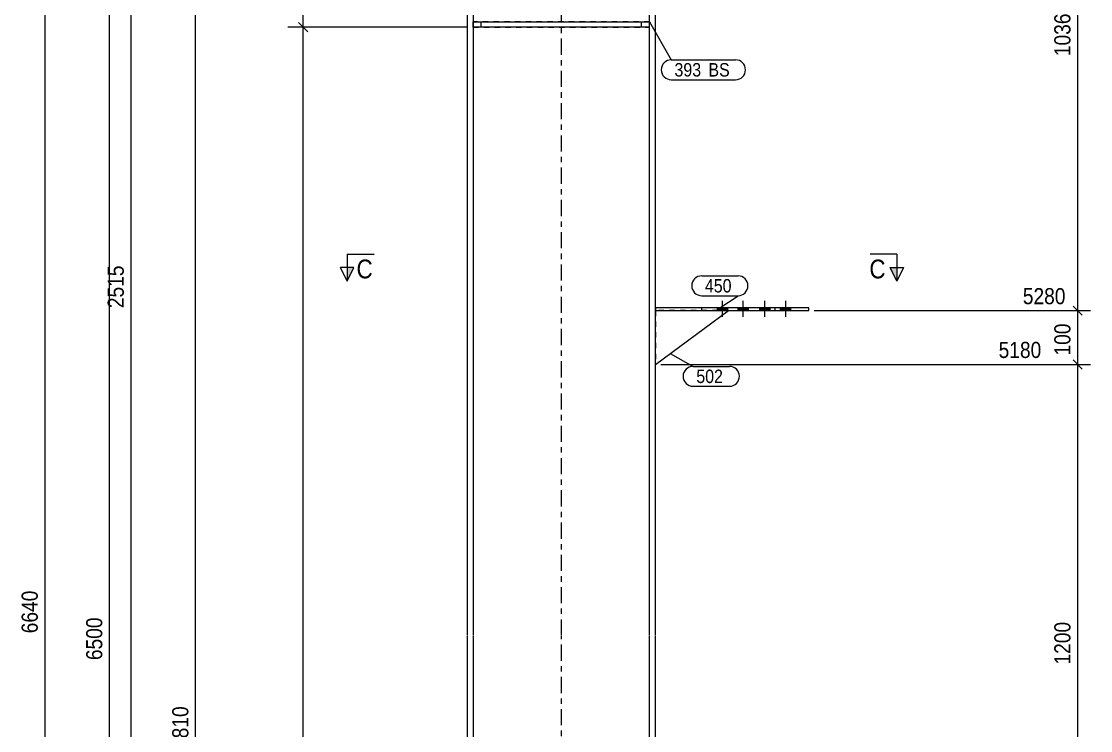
# Model space of a CAD drawing. Header units: millimetres. Extents: x 2 to 825, y 1 to 579.
# Drawn here: x 198.8 to 397.6, y 290 to 421.9 of the extents above; entities that cross this region are included whole.
import ezdxf

# ---------------------------------------------------------------- set-up
doc = ezdxf.new("R2010")
doc.units = ezdxf.units.MM
for name, pattern in [('XKITLINE00', [0]), ('XKITLINE01', [4, 1, -1, 1, -1]), ('XKITLINE03', [6, 3, -1, 1, -1])]:
    doc.linetypes.add(name, pattern=pattern)
for name, color, linetype, lineweight in [('Bolt', 3, 'Continuous', 0), ('Dimensions', 7, 'Continuous', 0), ('Part', 2, 'Continuous', 0), ('PartMark', 7, 'Continuous', 0), ('Section', 6, 'Continuous', 0)]:
    doc.layers.add(name, color=color, linetype=linetype, lineweight=lineweight)
doc.styles.add('ARIAL', font='ARIAL.TTF')

# ---------------------------------------------------------------- blocks, each defined once
blk = doc.blocks.new('*A11')
at = {"layer": 'Bolt'}
for points in [[(330.07, 368.57), (330.07, 368.07), (328.17, 368.07), (328.17, 368.57)], [(333.94, 368.57), (333.94, 368.07), (332.03, 368.07), (332.03, 368.57)], [(337.95, 368.57), (337.95, 368.07), (336.05, 368.07), (336.05, 368.57)], [(341.82, 368.57), (341.82, 368.07), (339.91, 368.07), (339.91, 368.57)]]:
    blk.add_hatch(color=3, dxfattribs=at).paths.add_polyline_path(points, flags=17)
at = {"layer": 'Bolt', "color": 3, "linetype": 'XKITLINE00', "lineweight": 0}
for p, q in [((329.12, 369.91), (329.12, 366.91)), ((332.98, 369.91), (332.98, 366.91)), ((337, 369.91), (337, 366.91)), ((340.86, 369.91), (340.86, 366.91)), ((328.17, 368.57), (328.17, 368.07)), ((330.07, 368.57), (330.07, 368.07)), ((332.03, 368.57), (332.03, 368.07)), ((333.94, 368.57), (333.94, 368.07)), ((336.05, 368.57), (336.05, 368.07)), ((337.95, 368.57), (337.95, 368.07)), ((339.91, 368.57), (339.91, 368.07)), ((341.82, 368.57), (341.82, 368.07))]:
    blk.add_line(p, q, dxfattribs=at)
blk = doc.blocks.new('*A14')
at = {"layer": 'Part', "color": 7, "linetype": 'XKITLINE03', "lineweight": 0}
for p, q in [((299.21, 307.67), (299.21, 498.27)), ((299.21, 194.97), (299.21, 307.57))]:
    blk.add_line(p, q, dxfattribs=at)
at = {"layer": 'Part', "color": 2, "linetype": 'XKITLINE00', "lineweight": 0}
for p, q in [((315.61, 307.67), (315.61, 486.54)), ((316.71, 307.67), (316.71, 486.42)), ((281.71, 459.95), (281.71, 307.67)), ((282.81, 459.83), (282.81, 307.67)), ((281.71, 307.57), (281.71, 194.97)), ((282.81, 307.57), (282.81, 194.97)), ((315.61, 194.97), (315.61, 307.57)), ((316.71, 194.97), (316.71, 307.57))]:
    blk.add_line(p, q, dxfattribs=at)
blk = doc.blocks.new('*A20')
at = {"layer": 'Part', "color": 2, "linetype": 'XKITLINE00', "lineweight": 0}
for p, q in [((282.81, 421.78), (315.61, 421.78)), ((315.61, 420.78), (282.81, 420.78))]:
    blk.add_line(p, q, dxfattribs=at)
at = {"layer": 'Part', "color": 7, "linetype": 'XKITLINE01', "lineweight": 0}
for p, q in [((282.81, 420.78), (282.81, 421.78)), ((284.31, 420.78), (284.31, 421.78)), ((314.11, 420.78), (314.11, 421.78)), ((315.61, 420.78), (315.61, 421.78))]:
    blk.add_line(p, q, dxfattribs=at)
blk = doc.blocks.new('*A21')
at = {"layer": 'Part', "color": 7, "linetype": 'XKITLINE01', "lineweight": 0}
for p, q in [((315.61, 421.78), (282.81, 421.78)), ((282.81, 421.78), (282.81, 420.78)), ((284.31, 420.78), (284.31, 421.78)), ((314.11, 420.78), (314.11, 421.78)), ((315.61, 420.78), (315.61, 421.78)), ((282.81, 420.78), (315.61, 420.78))]:
    blk.add_line(p, q, dxfattribs=at)
blk = doc.blocks.new('*A26')
at = {"layer": 'Part', "color": 2, "linetype": 'XKITLINE00', "lineweight": 0}
blk.add_line((316.71, 358.07), (330.28, 368.07), dxfattribs=at)
at = {"layer": 'Part', "color": 7, "linetype": 'XKITLINE01', "lineweight": 0}
for p, q in [((316.71, 368.07), (316.71, 358.07)), ((330.28, 368.07), (316.71, 368.07))]:
    blk.add_line(p, q, dxfattribs=at)
blk = doc.blocks.new('*A27')
at = {"layer": 'Part', "color": 2, "linetype": 'XKITLINE00', "lineweight": 0}
for p, q in [((345.22, 368.57), (316.71, 368.57)), ((316.71, 368.07), (345.22, 368.07)), ((325.35, 368.07), (325.35, 368.57)), ((338.94, 368.07), (338.94, 368.57)), ((345.22, 368.07), (345.22, 368.57))]:
    blk.add_line(p, q, dxfattribs=at)
at = {"layer": 'Part', "color": 7, "linetype": 'XKITLINE01', "lineweight": 0}
for p, q in [((316.71, 368.57), (316.71, 368.07)), ((328.7, 368.07), (328.7, 368.57))]:
    blk.add_line(p, q, dxfattribs=at)
blk = doc.blocks.new('*A108')
at = {"layer": 'Dimensions', "color": 7, "linetype": 'XKITLINE00', "lineweight": 0}
blk.add_line((203.21, 122.97), (203.21, 502.08), dxfattribs=at)
at = {"layer": 'Dimensions', "color": 3, "style": 'ARIAL', "width": 0.85}
blk.add_text('6640', height=3, rotation=90.0002, dxfattribs=at).set_placement((201.86, 308.08))
blk = doc.blocks.new('*A117')
at = {"layer": 'PartMark', "color": 7, "linetype": 'XKITLINE00', "lineweight": 0}
for p, q in [((325.3, 374.55), (332.06, 374.55)), ((325.3, 370.85), (332.06, 370.85)), ((328.7, 368.57), (332.06, 370.85))]:
    blk.add_line(p, q, dxfattribs=at)
for centre, start, end in [((325.3, 372.7), 90, 270), ((332.06, 372.7), 270, 90)]:
    blk.add_arc(centre, 1.85, start, end, dxfattribs=at)
at = {"layer": 'PartMark', "color": 3, "style": 'ARIAL', "width": 0.85}
blk.add_text('450', height=2.5, dxfattribs=at).set_placement((325.9, 371.45))
blk = doc.blocks.new('*A118')
at = {"layer": 'PartMark', "color": 7, "linetype": 'XKITLINE00', "lineweight": 0}
for p, q in [((319.45, 360.1), (323.7, 357.71)), ((323.7, 357.71), (330.46, 357.71)), ((323.7, 354.01), (330.46, 354.01))]:
    blk.add_line(p, q, dxfattribs=at)
for centre, start, end in [((323.7, 355.86), 90, 270), ((330.46, 355.86), 270, 90)]:
    blk.add_arc(centre, 1.85, start, end, dxfattribs=at)
at = {"layer": 'PartMark', "color": 3, "style": 'ARIAL', "width": 0.85}
blk.add_text('502', height=2.5, dxfattribs=at).set_placement((324.3, 354.61))
blk = doc.blocks.new('*A127')
at = {"layer": 'PartMark', "color": 7, "linetype": 'XKITLINE00', "lineweight": 0}
for p, q in [((315.61, 421.78), (319.64, 414.71)), ((319.64, 414.71), (331.6, 414.71)), ((319.64, 411.01), (331.6, 411.01))]:
    blk.add_line(p, q, dxfattribs=at)
for centre, start, end in [((319.64, 412.86), 90, 270), ((331.6, 412.86), 270, 90)]:
    blk.add_arc(centre, 1.85, start, end, dxfattribs=at)
at = {"layer": 'PartMark', "color": 3, "style": 'ARIAL', "width": 0.85}
for s, p in [('393', (320.24, 411.61)), ('BS', (326.55, 411.61))]:
    blk.add_text(s, height=2.5, dxfattribs=at).set_placement(p)
blk = doc.blocks.new('*A129')
at = {"layer": 'Section'}
for points in [[(260.63, 376.07), (259.38, 373.57), (259.38, 376.07)], [(361.6, 376.07), (361.6, 373.57), (360.35, 376.07)]]:
    blk.add_hatch(color=3, dxfattribs=at).paths.add_polyline_path(points, flags=17)
at = {"layer": 'Section', "color": 1, "linetype": 'XKITLINE00', "lineweight": 0}
for p, q in [((259.38, 378.57), (264.38, 378.57)), ((259.38, 378.57), (259.38, 373.57)), ((361.6, 378.57), (356.6, 378.57)), ((361.6, 378.57), (361.6, 373.57))]:
    blk.add_line(p, q, dxfattribs=at)
at = {"layer": 'Section', "color": 3, "linetype": 'XKITLINE00', "lineweight": 0}
for p, q in [((259.38, 373.57), (258.13, 376.07)), ((260.63, 376.07), (258.13, 376.07)), ((259.38, 373.57), (260.63, 376.07)), ((360.35, 376.07), (362.85, 376.07)), ((361.6, 373.57), (360.35, 376.07)), ((362.85, 376.07), (361.6, 373.57))]:
    blk.add_line(p, q, dxfattribs=at)
at = {"layer": 'Section', "color": 7, "style": 'ARIAL', "width": 0.85}
for p in [(261.13, 374.07), (356.48, 374.07)]:
    blk.add_text('C', height=3.5, dxfattribs=at).set_placement(p)
blk = doc.blocks.new('*A134')
at = {"layer": 'Dimensions', "color": 7, "linetype": 'XKITLINE00', "lineweight": 0}
blk.add_line((215.21, 124.97), (215.21, 490.11), dxfattribs=at)
at = {"layer": 'Dimensions', "color": 3, "style": 'ARIAL', "width": 0.85}
blk.add_text('6500', height=3, rotation=90.0002, dxfattribs=at).set_placement((213.86, 303.09))
blk = doc.blocks.new('*A137')
at = {"layer": 'Dimensions', "color": 7, "linetype": 'XKITLINE00', "lineweight": 0}
for p, q in [((280.71, 490.11), (216.36, 490.11)), ((218.36, 490.96), (220.06, 489.27)), ((219.21, 255.87), (219.21, 490.11)), ((218.36, 256.72), (220.06, 255.02)), ((281.81, 255.87), (216.36, 255.87))]:
    blk.add_line(p, q, dxfattribs=at)
at = {"layer": 'Dimensions', "color": 3}
for p in [(219.21, 490.11), (219.21, 255.87)]:
    blk.add_point(p, dxfattribs=at)
at = {"layer": 'Dimensions', "color": 3, "style": 'ARIAL', "width": 0.85}
blk.add_text('6500', height=3, dxfattribs=at).set_placement((220.51, 491.31))
blk.add_text('2515', height=3, rotation=90.0002, dxfattribs=at).set_placement((217.86, 368.54))
blk = doc.blocks.new('*A139')
at = {"layer": 'Dimensions', "color": 7, "linetype": 'XKITLINE00', "lineweight": 0}
blk.add_line((231.21, 142.97), (231.21, 439.07), dxfattribs=at)
at = {"layer": 'Dimensions', "color": 3, "style": 'ARIAL', "width": 0.85}
blk.add_text('5810', height=3, rotation=90.0002, dxfattribs=at).set_placement((229.86, 286.57))
blk = doc.blocks.new('*A141')
at = {"layer": 'Dimensions', "color": 7, "linetype": 'XKITLINE00', "lineweight": 0}
for p, q in [((250.36, 421.63), (252.06, 419.94)), ((281.81, 420.78), (248.36, 420.78)), ((251.21, 124.97), (251.21, 420.78))]:
    blk.add_line(p, q, dxfattribs=at)
at = {"layer": 'Dimensions', "color": 3}
blk.add_point((251.21, 420.78), dxfattribs=at)
blk = doc.blocks.new('*A142')
at = {"layer": 'Dimensions', "color": 7, "linetype": 'XKITLINE00', "lineweight": 0}
for p, q in [((295.12, 459.43), (248.36, 459.43)), ((250.36, 460.28), (252.06, 458.58)), ((251.21, 420.78), (251.21, 459.43)), ((250.36, 421.63), (252.06, 419.94)), ((281.81, 420.78), (248.36, 420.78))]:
    blk.add_line(p, q, dxfattribs=at)
at = {"layer": 'Dimensions', "color": 3}
for p in [(251.21, 459.43), (251.21, 420.78)]:
    blk.add_point(p, dxfattribs=at)
at = {"layer": 'Dimensions', "color": 3, "style": 'ARIAL', "width": 0.85}
blk.add_text('6194', height=3, dxfattribs=at).set_placement((252.51, 460.63))
blk.add_text('386', height=3, rotation=90.0002, dxfattribs=at).set_placement((249.86, 436.77))
blk = doc.blocks.new('*A147')
at = {"layer": 'Dimensions', "color": 7, "linetype": 'XKITLINE00', "lineweight": 0}
for p, q in [((317.71, 358.07), (397.61, 358.07)), ((394.36, 358.92), (396.06, 357.22)), ((395.21, 255.37), (395.21, 358.07)), ((346.22, 255.37), (397.61, 255.37)), ((394.36, 256.22), (396.06, 254.52))]:
    blk.add_line(p, q, dxfattribs=at)
at = {"layer": 'Dimensions', "color": 3}
for p in [(395.21, 358.07), (395.21, 255.37)]:
    blk.add_point(p, dxfattribs=at)
at = {"layer": 'Dimensions', "color": 3, "style": 'ARIAL', "width": 0.85}
blk.add_text('5180', height=3, dxfattribs=at).set_placement((380.51, 359.27))
blk.add_text('1200', height=3, rotation=90.0002, dxfattribs=at).set_placement((393.86, 302.27))
blk = doc.blocks.new('*A148')
at = {"layer": 'Dimensions', "color": 7, "linetype": 'XKITLINE00', "lineweight": 0}
for p, q in [((346.22, 368.07), (397.61, 368.07)), ((394.36, 368.92), (396.06, 367.22)), ((395.21, 358.07), (395.21, 368.07)), ((317.71, 358.07), (397.61, 358.07)), ((394.36, 358.92), (396.06, 357.22))]:
    blk.add_line(p, q, dxfattribs=at)
at = {"layer": 'Dimensions', "color": 3}
for p in [(395.21, 368.07), (395.21, 358.07)]:
    blk.add_point(p, dxfattribs=at)
at = {"layer": 'Dimensions', "color": 3, "style": 'ARIAL', "width": 0.85}
blk.add_text('5280', height=3, dxfattribs=at).set_placement((385.01, 369.27))
blk.add_text('100', height=3, rotation=90.0002, dxfattribs=at).set_placement((393.86, 359.73))
blk = doc.blocks.new('*A149')
at = {"layer": 'Dimensions', "color": 7, "linetype": 'XKITLINE00', "lineweight": 0}
for p, q in [((317.71, 471.63), (397.61, 471.63)), ((394.36, 472.48), (396.06, 470.78)), ((395.21, 368.07), (395.21, 471.63)), ((346.22, 368.07), (397.61, 368.07)), ((394.36, 368.92), (396.06, 367.22))]:
    blk.add_line(p, q, dxfattribs=at)
at = {"layer": 'Dimensions', "color": 3}
for p in [(395.21, 471.63), (395.21, 368.07)]:
    blk.add_point(p, dxfattribs=at)
at = {"layer": 'Dimensions', "color": 3, "style": 'ARIAL', "width": 0.85}
blk.add_text('6316', height=3, dxfattribs=at).set_placement((380.51, 472.83))
blk.add_text('1036', height=3, rotation=90.0002, dxfattribs=at).set_placement((393.86, 415.4))

msp = doc.modelspace()

# ---------------------------------------------------------------- block references
at = {"lineweight": 0}
for name in ['*A108', '*A137', '*A134', '*A149', '*A142', '*A139', '*A141', '*A20', '*A21', '*A127', '*A129', '*A117', '*A148', '*A11', '*A27', '*A26', '*A147', '*A118']:
    msp.add_blockref(name, (0, 0), dxfattribs=at)
at = {"layer": 'Part', "lineweight": 0}
msp.add_blockref('*A14', (0, 0), dxfattribs=at)

doc.saveas('drawing.dxf')
